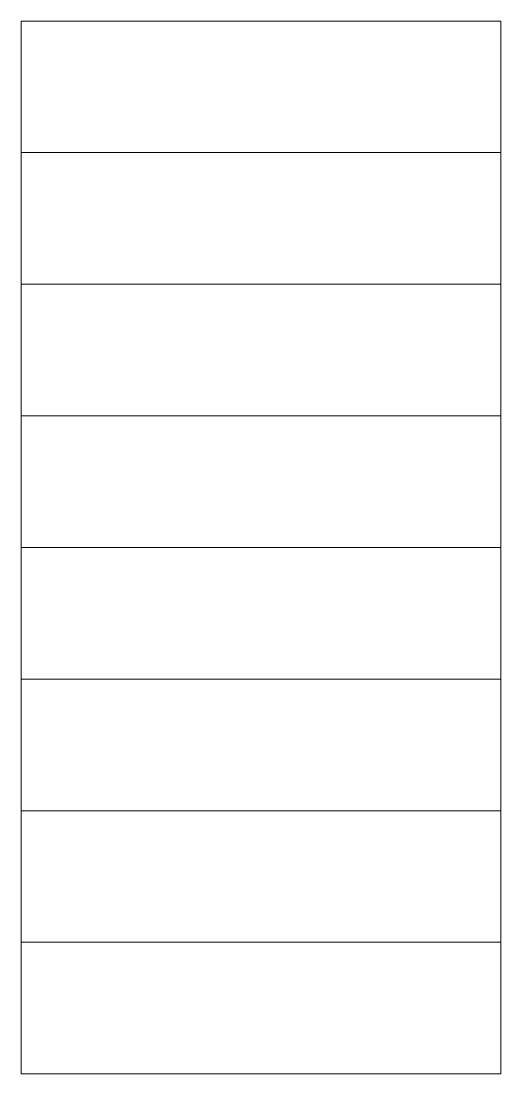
# Model space of a CAD drawing. Header units: millimetres. Extents: x 13114 to 67229, y 22859 to 38520.
# Drawn here: x 20749.37 to 20758.87, y 24765.69 to 24786.52 of the extents above; entities that cross this region are included whole.
import ezdxf

# ---------------------------------------------------------------- set-up
doc = ezdxf.new("R2010")
doc.units = ezdxf.units.MM

msp = doc.modelspace()

# ---------------------------------------------------------------- linework, layer by layer
at = {"lineweight": 0}
for points in [[(20758.873, 24786.518), (20758.873, 24783.915), (20749.371, 24783.915), (20749.371, 24786.518)], [(20758.873, 24783.915), (20758.873, 24781.311), (20749.371, 24781.311), (20749.371, 24783.915)], [(20758.873, 24781.311), (20758.873, 24778.708), (20749.371, 24778.708), (20749.371, 24781.311)], [(20758.873, 24778.708), (20758.873, 24776.105), (20749.371, 24776.105), (20749.371, 24778.708)], [(20758.873, 24776.105), (20758.873, 24773.502), (20749.371, 24773.502), (20749.371, 24776.105)], [(20758.873, 24773.502), (20758.873, 24770.899), (20749.371, 24770.899), (20749.371, 24773.502)], [(20758.873, 24770.899), (20758.873, 24768.296), (20749.371, 24768.296), (20749.371, 24770.899)], [(20758.873, 24768.296), (20758.873, 24765.693), (20749.371, 24765.693), (20749.371, 24768.296)]]:
    msp.add_lwpolyline(points, close=True, dxfattribs=at)

doc.saveas('drawing.dxf')
